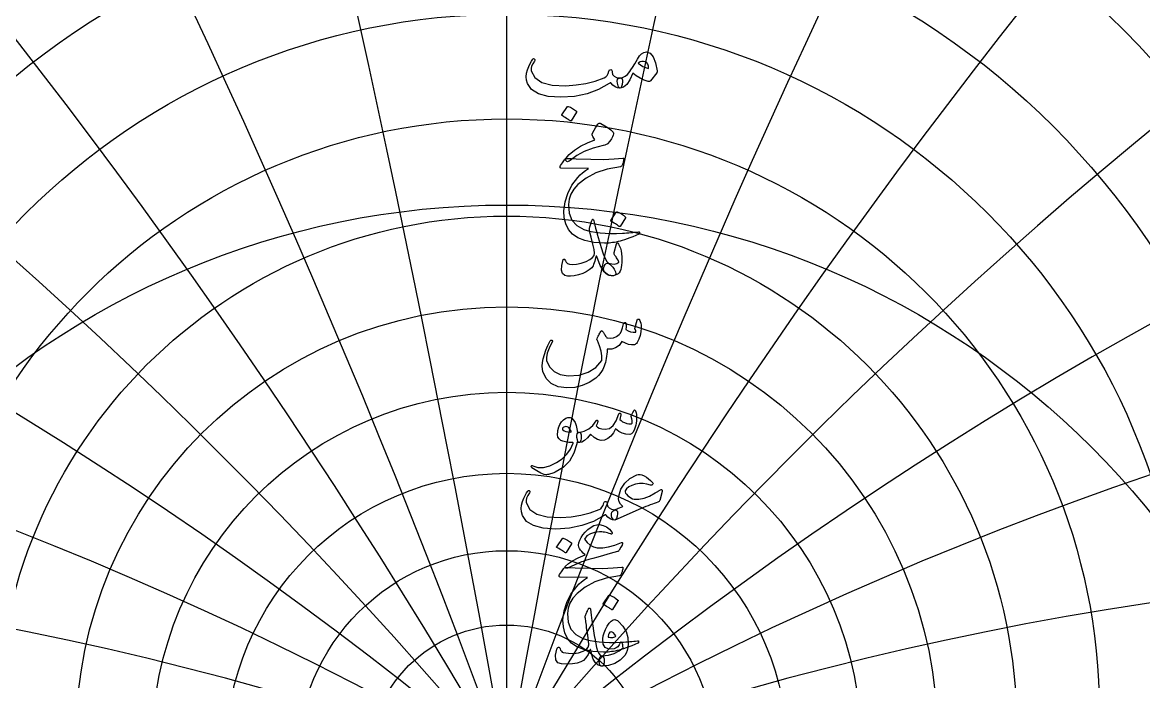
# Model space of a CAD drawing. Header units: millimetres. Extents: x -69 to 69, y -69 to 71.
# Drawn here: x -17.05 to 22.42, y 12.34 to 35.55 of the extents above; entities that cross this region are included whole.
import ezdxf

# ---------------------------------------------------------------- set-up
doc = ezdxf.new("R2010")
doc.units = ezdxf.units.MM
for name, color, linetype in [('CUT_OUTER', 1, 'Continuous'), ('ENGRAVE', 7, 'Continuous'), ('ENGRAVE_FINE', 8, 'Continuous'), ('TEXT', 5, 'Continuous')]:
    doc.layers.add(name, color=color, linetype=linetype)

msp = doc.modelspace()

# ---------------------------------------------------------------- linework, layer by layer
at = {"layer": 'CUT_OUTER'}
msp.add_arc((-0.0002, -0.0002), 68.9324, 142.382592, 87.802872, dxfattribs=at)
at = {"layer": 'ENGRAVE'}
msp.add_lwpolyline([(0, -67.95), (0, 67.95)], dxfattribs=at)
for centre, radius in [((0, 0), 67.95), ((0, 17.5382), 43.3652), ((0, 15.9243), 38.7263), ((0, 14.6095), 34.5449), ((0, 0), 44.4794), ((0, 13.5298), 30.7301), ((0, 12.6384), 27.2123), ((0, 11.9004), 23.9365), ((0, 11.2895), 20.8589), ((0, 0), 29.1157), ((0, 10.7858), 17.9434), ((0, 10.3738), 15.16), ((0, 10.0418), 12.4832), ((0, 9.7809), 9.8909), ((0, 9.5844), 7.3636), ((0, 9.4473), 4.8835)]:
    msp.add_circle(centre, radius, dxfattribs=at)
for centre, radius, start, end in [((0, 19.5405), 48.5823, 99.02773, 80.97227), ((-5.3607, 20.0064), 49.0653, 133.81649, 273.08072), ((5.3607, 20.0064), 49.0653, 266.91928, 46.18351), ((-11.7515, 20.3542), 50.3071, 169.55648, 280.96786), ((11.7515, 20.3542), 50.3071, 259.03214, 10.44352)]:
    msp.add_arc(centre, radius, start, end, dxfattribs=at)
at = {"layer": 'ENGRAVE_FINE'}
for centre, radius, start, end in [((-627.1658, -101.2468), 636.8408, 6.5388045, 15.2636915), ((-627.1658, -101.2468), 636.8408, 6.5388045, 15.2636915), ((627.1658, -101.2468), 636.8408, 164.7363085, 173.4611955), ((627.1658, -101.2468), 636.8408, 164.7363085, 173.4611955), ((-303.8332, -101.2468), 323.3326, 13.134973, 30.225083), ((-303.8332, -101.2468), 323.3326, 13.134973, 30.225083), ((303.8332, -101.2468), 323.3326, 149.774917, 166.865027), ((303.8332, -101.2468), 323.3326, 149.774917, 166.865027), ((-191.541, -101.2468), 221.1725, 19.847118, 44.624588), ((-191.541, -101.2468), 221.1725, 19.847118, 44.624588), ((191.541, -101.2468), 221.1725, 135.375412, 160.152882), ((191.541, -101.2468), 221.1725, 135.375412, 160.152882), ((-131.7916, -101.2468), 172.0417, 26.736334, 58.274321), ((-131.7916, -101.2468), 172.0417, 26.736334, 58.274321), ((131.7916, -101.2468), 172.0417, 121.725679, 153.263666), ((131.7916, -101.2468), 172.0417, 121.725679, 153.263666), ((-92.7929, -101.2468), 144.3601, 33.867376, 71.067234), ((-92.7929, -101.2468), 144.3601, 33.867376, 71.067234), ((92.7929, -101.2468), 144.3601, 108.932766, 146.132624), ((92.7929, -101.2468), 144.3601, 108.932766, 146.132624), ((-63.847, -101.2468), 127.694, 41.309723, 82.969266), ((-63.847, -101.2468), 127.694, 41.309723, 82.969266), ((63.847, -101.2468), 127.694, 97.030734, 138.690277), ((63.847, -101.2468), 127.694, 97.030734, 138.690277), ((-40.2501, -101.2468), 117.6834, 49.138384, 94.002236), ((-40.2501, -101.2468), 117.6834, 49.138384, 94.002236), ((40.2501, -101.2468), 117.6834, 85.997764, 130.861616), ((40.2501, -101.2468), 117.6834, 85.997764, 130.861616)]:
    msp.add_arc(centre, radius, start, end, dxfattribs=at)
at = {"layer": 'TEXT'}
for points in [[(4.9187, 34.506), (5.0445, 34.4613), (5.1488, 34.3352), (5.2314, 34.1277), (5.2924, 33.8389), (5.2947, 33.818), (5.2934, 33.7997), (5.2887, 33.7839), (5.2804, 33.7706), (5.0594, 33.4933), (5.044, 33.4765), (5.0262, 33.4662), (5.0059, 33.4624), (4.983, 33.4652), (4.8328, 33.5164), (4.6917, 33.5817), (4.5595, 33.6611), (4.4365, 33.7545), (4.3373, 33.5242), (4.2285, 33.3597), (4.1102, 33.261), (3.9824, 33.2281), (3.9681, 33.2333), (3.9532, 33.2492), (3.9379, 33.2755), (3.9221, 33.3124), (3.8977, 33.4039), (3.889, 33.4772), (3.8957, 33.5325), (3.9181, 33.5696), (3.9311, 33.5784), (3.9462, 33.5847), (3.9633, 33.5885), (3.9824, 33.5897), (4.0738, 33.6053), (4.1632, 33.648), (4.2506, 33.7178), (4.336, 33.8148), (4.3734, 33.871), (4.4294, 33.9635), (4.504, 34.092), (4.5972, 34.2568), (4.6701, 34.3658), (4.7479, 34.4437), (4.8308, 34.4904), (4.9187, 34.506)], [(0.9162, 34.2488), (0.9305, 34.2643), (0.9454, 34.2709), (0.9607, 34.2684), (0.9765, 34.2568), (0.9886, 34.2417), (0.9926, 34.2247), (0.9886, 34.2056), (0.9765, 34.1845), (0.9152, 34.0895), (0.876, 34.0016), (0.859, 33.9208), (0.864, 33.8469), (0.9898, 33.6043), (1.2347, 33.435), (1.5986, 33.3391), (2.0816, 33.3165), (2.44, 33.3428), (2.7838, 33.3978), (3.1131, 33.4815), (3.4278, 33.5937), (3.4833, 33.6266), (3.5293, 33.6771), (3.5657, 33.7452), (3.5926, 33.8308), (3.6016, 33.8552), (3.6167, 33.872), (3.6378, 33.8813), (3.6649, 33.8831), (3.6843, 33.8748), (3.6981, 33.858), (3.7064, 33.8326), (3.7091, 33.7987), (3.728, 33.7148), (3.7804, 33.652), (3.8666, 33.6103), (3.9864, 33.5897), (4.0296, 33.5802), (4.0587, 33.5556), (4.0738, 33.5159), (4.0748, 33.4611), (4.0602, 33.3592), (4.0407, 33.2863), (4.016, 33.2426), (3.9864, 33.2281), (3.8982, 33.2396), (3.8146, 33.2743), (3.7355, 33.332), (3.6609, 33.4129), (3.6546, 33.4162), (3.6438, 33.4139), (3.6285, 33.4061), (3.6087, 33.3928), (3.2339, 33.1818), (2.825, 33.0312), (2.382, 32.9407), (1.9048, 32.9106), (1.4638, 32.9407), (1.1212, 33.0312), (0.877, 33.1818), (0.7314, 33.3928), (0.6982, 33.5106), (0.6872, 33.6309), (0.6982, 33.7537), (0.7314, 33.8791), (0.7761, 33.9956), (0.8218, 34.0961), (0.8685, 34.1805), (0.9162, 34.2488)], [(4.6294, 34.1121), (4.7047, 34.0494), (4.7901, 33.9976), (4.8856, 33.9569), (4.991, 33.9273), (4.9853, 34.0064), (4.9639, 34.071), (4.927, 34.1209), (4.8745, 34.1563), (4.814, 34.1747), (4.7529, 34.1734), (4.6914, 34.1526), (4.6294, 34.1121)], [(2.1338, 32.5811), (2.1389, 32.5861), (2.1459, 32.5891), (2.1549, 32.5901), (2.166, 32.5891), (2.2441, 32.5575), (2.3177, 32.5188), (2.3868, 32.4731), (2.4513, 32.4203), (2.4576, 32.4123), (2.4604, 32.4043), (2.4596, 32.3962), (2.4553, 32.3882), (2.2665, 32.0828), (2.2594, 32.0755), (2.2504, 32.0737), (2.2393, 32.0775), (2.2263, 32.0868), (2.215, 32.0948), (2.1971, 32.1069), (2.1728, 32.123), (2.1419, 32.1431), (2.104, 32.1672), (2.0585, 32.1953), (2.0055, 32.2274), (1.945, 32.2636), (1.9369, 32.2696), (1.9329, 32.2757), (1.9329, 32.2817), (1.9369, 32.2877)], [(3.3917, 31.2112), (3.0405, 31.1196), (2.7306, 31.0013), (2.4619, 30.8564), (2.2343, 30.6848), (2.1994, 30.6584), (2.167, 30.6436), (2.1371, 30.6404), (2.1097, 30.6486), (2.0778, 30.6866), (2.0826, 30.7401), (2.1241, 30.8091), (2.2022, 30.8938), (2.3868, 31.047), (2.599, 31.1851), (2.8389, 31.3082), (3.1063, 31.4162), (3.03, 31.5287), (3.0157, 31.5568), (3.0089, 31.585), (3.0096, 31.6131), (3.0179, 31.6412), (3.0719, 31.7485), (3.1214, 31.8371), (3.1664, 31.9072), (3.2068, 31.9587), (3.2327, 31.9831), (3.258, 31.9959), (3.2829, 31.9971), (3.3073, 31.9868), (3.4487, 31.907), (3.5675, 31.8321), (3.6637, 31.7623), (3.7372, 31.6975), (3.7516, 31.6766), (3.7583, 31.6503), (3.7576, 31.6184), (3.7493, 31.5809), (3.7234, 31.5224), (3.682, 31.4514), (3.625, 31.3677), (3.5524, 31.2715), (3.5333, 31.2572), (3.5002, 31.2424), (3.4529, 31.2271), (3.3917, 31.2112)], [(2.4433, 30.7451), (2.9589, 30.727), (3.4047, 30.725), (3.7807, 30.7391), (4.0869, 30.7692), (4.0963, 30.7703), (4.1044, 30.7697), (4.1114, 30.7673), (4.117, 30.7632), (4.1211, 30.7575), (4.1235, 30.7506), (4.1242, 30.7425), (4.123, 30.733), (4.1151, 30.6964), (4.1075, 30.6627), (4.1, 30.6321), (4.0929, 30.6044), (4.086, 30.5798), (4.0793, 30.5582), (4.0729, 30.5396), (4.0668, 30.5241), (4.0537, 30.4992), (4.0386, 30.4809), (4.0216, 30.4691), (4.0025, 30.4638), (3.5383, 30.3797), (3.1345, 30.2478), (2.7909, 30.0682), (2.5076, 29.8409), (2.3644, 29.6774), (2.2604, 29.5044), (2.1956, 29.3218), (2.17, 29.1296), (2.1946, 28.828), (2.2926, 28.5821), (2.4639, 28.392), (2.7085, 28.2576), (2.8353, 28.2169), (2.9747, 28.1833), (3.1267, 28.1566), (3.2912, 28.1371), (3.468, 28.1242), (3.6569, 28.118), (3.8578, 28.1182), (4.0708, 28.125), (4.1465, 28.1293), (4.221, 28.134), (4.2942, 28.1393), (4.3662, 28.1451), (4.4364, 28.1514), (4.5043, 28.1582), (4.57, 28.1654), (4.6334, 28.1732), (4.6527, 28.1742), (4.6665, 28.1692), (4.6748, 28.1582), (4.6776, 28.1411), (4.6761, 28.1212), (4.6716, 28.1059), (4.664, 28.0951), (4.6535, 28.0888), (4.54, 28.0409), (4.4325, 27.9974), (4.331, 27.9585), (4.2355, 27.9241), (4.1464, 27.8939), (4.0638, 27.8678), (3.9877, 27.8457), (3.9181, 27.8276), (3.8527, 27.8143), (3.789, 27.8025), (3.7271, 27.7922), (3.6669, 27.7834), (3.6083, 27.7766), (3.5509, 27.7724), (3.4948, 27.7706), (3.4399, 27.7714), (3.0651, 27.8005), (2.7527, 27.8638), (2.5026, 27.9612), (2.3147, 28.0928), (2.1768, 28.2574), (2.0806, 28.4495), (2.0261, 28.6693), (2.0133, 28.9167), (2.0527, 29.2236), (2.1469, 29.5214), (2.2958, 29.8103), (2.4995, 30.0901), (2.5792, 30.1747), (2.6693, 30.2558), (2.77, 30.3334), (2.8813, 30.4075), (1.9088, 30.4156), (1.8855, 30.4256), (1.8757, 30.4437), (1.8794, 30.4698), (1.8968, 30.504), (1.9294, 30.5537), (1.959, 30.5984), (1.9857, 30.6381), (2.0093, 30.6728), (2.0299, 30.7021), (2.0475, 30.726), (2.062, 30.7443), (2.0736, 30.7571), (2.0997, 30.7594), (2.17, 30.7582), (2.2845, 30.7534), (2.4433, 30.7451)], [(3.8558, 28.8638), (3.8608, 28.8688), (3.8679, 28.8718), (3.8769, 28.8728), (3.8879, 28.8718), (3.9661, 28.8402), (4.0396, 28.8015), (4.1087, 28.7558), (4.1733, 28.703), (4.1795, 28.695), (4.1823, 28.687), (4.1816, 28.6789), (4.1773, 28.6709), (3.9884, 28.3655), (3.9814, 28.3582), (3.9723, 28.3564), (3.9613, 28.3602), (3.9482, 28.3695), (3.9369, 28.3775), (3.9191, 28.3896), (3.8947, 28.4057), (3.8638, 28.4258), (3.8259, 28.4499), (3.7804, 28.478), (3.7275, 28.5101), (3.6669, 28.5463), (3.6589, 28.5523), (3.6549, 28.5584), (3.6549, 28.5644), (3.6589, 28.5704)], [(3.0802, 28.5182), (3.1033, 28.4128), (3.1284, 28.3057), (3.1556, 28.1968), (3.1847, 28.0862), (3.2158, 27.9733), (3.249, 27.8576), (3.2842, 27.7392), (3.3213, 27.618), (3.3964, 27.4), (3.465, 27.2363), (3.527, 27.1268), (3.5825, 27.0715), (3.631, 27.0386), (3.68, 26.9921), (3.7295, 26.9321), (3.7794, 26.8585), (3.8267, 26.7673), (3.8397, 26.6988), (3.8186, 26.6528), (3.7634, 26.6295), (3.5848, 26.6475), (3.4268, 26.7661), (3.2894, 26.9851), (3.1726, 27.3046), (3.1701, 27.3099), (3.1666, 27.3136), (3.1621, 27.3159), (3.1566, 27.3166), (3.1526, 27.3159), (3.1485, 27.3136), (3.1445, 27.3099), (3.1405, 27.3046), (3.1292, 27.2528), (3.1154, 27.1981), (3.0991, 27.1403), (3.0802, 27.0795), (3.0596, 27.022), (3.038, 26.9741), (3.0154, 26.9356), (2.9918, 26.9067), (2.9069, 26.8326), (2.8009, 26.7671), (2.6738, 26.7101), (2.5257, 26.6616), (2.375, 26.6257), (2.2444, 26.6104), (2.1338, 26.6156), (2.0434, 26.6415), (1.9661, 26.7063), (1.9309, 26.8203), (1.9379, 26.9836), (1.9872, 27.1961), (1.9919, 27.2031), (1.9982, 27.2081), (2.006, 27.2111), (2.0153, 27.2122), (2.0264, 27.2109), (2.0354, 27.2071), (2.0424, 27.2008), (2.0475, 27.1921), (2.0665, 27.1476), (2.0876, 27.1107), (2.1107, 27.0813), (2.1359, 27.0594), (2.2142, 27.0303), (2.3207, 27.0233), (2.4553, 27.0383), (2.6181, 27.0755), (2.7916, 27.1313), (2.9265, 27.1941), (3.0227, 27.2639), (3.0802, 27.3407), (3.0898, 27.4186), (3.0742, 27.5517), (3.0335, 27.7401), (2.9677, 27.9837), (2.9361, 28.1121), (2.9175, 28.2158), (2.9119, 28.2949), (2.9195, 28.3494), (2.9958, 28.5664), (3.0041, 28.5893), (3.0129, 28.6056), (3.0222, 28.6154), (3.032, 28.6186), (3.0441, 28.6124), (3.0561, 28.5935), (3.0682, 28.5621), (3.0802, 28.5182)], [(3.892, 27.2202), (3.8684, 27.2596), (3.8458, 27.2935), (3.8242, 27.3219), (3.8036, 27.3448), (3.7887, 27.3644), (3.7804, 27.387), (3.7787, 27.4126), (3.7835, 27.4412), (3.8679, 27.7466), (3.8797, 27.7732), (3.895, 27.7808), (3.9138, 27.7692), (3.9362, 27.7386), (3.9698, 27.6735), (3.9985, 27.5949), (4.0221, 27.5027), (4.0407, 27.397), (4.0515, 27.2955), (4.0557, 27.1961), (4.0535, 27.0986), (4.0447, 27.0032), (4.0304, 26.9201), (4.0115, 26.8475), (3.9882, 26.7854), (3.9603, 26.7339), (3.9259, 26.6958), (3.8789, 26.6656), (3.8194, 26.6435), (3.7473, 26.6295), (3.6735, 26.6267), (3.6046, 26.6385), (3.5408, 26.6649), (3.4821, 26.7058), (3.4366, 26.7578), (3.4128, 26.8173), (3.4105, 26.8844), (3.4298, 26.959), (3.4607, 27.02), (3.4971, 27.0584), (3.5391, 27.0743), (3.5866, 27.0675), (3.6961, 27.0411), (3.7915, 27.0383), (3.8729, 27.0592), (3.9402, 27.1036), (3.9417, 27.1155), (3.9342, 27.1388), (3.9176, 27.1737), (3.892, 27.2202)], [(4.5852, 25.0634), (4.5922, 25.081), (4.6012, 25.0935), (4.6123, 25.1011), (4.6253, 25.1036), (4.6422, 25.1016), (4.6565, 25.0955), (4.6683, 25.0855), (4.6776, 25.0714), (4.7004, 25.0212), (4.7168, 24.9589), (4.7266, 24.8846), (4.7298, 24.7982), (4.721, 24.657), (4.6947, 24.5229), (4.6507, 24.3958), (4.5892, 24.2758), (4.5681, 24.2469), (4.545, 24.2245), (4.5199, 24.2087), (4.4927, 24.1994), (4.3945, 24.1931), (4.2888, 24.2105), (4.1755, 24.2514), (4.0547, 24.3159), (3.953, 24.1765), (3.8327, 24.0839), (3.6938, 24.0379), (3.5363, 24.0387), (3.5312, 23.9539), (3.5238, 23.8724), (3.5141, 23.7942), (3.5022, 23.7192), (3.488, 23.647), (3.4715, 23.577), (3.4528, 23.5093), (3.4318, 23.4439), (3.3831, 23.3259), (3.3173, 23.2169), (3.2344, 23.1169), (3.1345, 23.026), (2.9006, 22.8703), (2.6532, 22.7608), (2.3923, 22.6975), (2.1178, 22.6804), (1.8086, 22.7223), (1.5642, 22.8321), (1.3846, 23.0097), (1.2699, 23.255), (1.2543, 23.3435), (1.2518, 23.4479), (1.2623, 23.5685), (1.2859, 23.7051), (1.3239, 23.8548), (1.3774, 24.0105), (1.4464, 24.1723), (1.5311, 24.3401), (1.5378, 24.3506), (1.5461, 24.3581), (1.5559, 24.3627), (1.5672, 24.3642), (1.5785, 24.3632), (1.5883, 24.3601), (1.5966, 24.3551), (1.6034, 24.3481), (1.6079, 24.3378), (1.6094, 24.327), (1.6079, 24.3157), (1.6034, 24.3039), (1.4959, 24.0806), (1.4266, 23.897), (1.3954, 23.7531), (1.4025, 23.6489), (1.5039, 23.419), (1.6637, 23.252), (1.8817, 23.1478), (2.158, 23.1064), (2.5442, 23.131), (2.8713, 23.2289), (3.139, 23.4002), (3.3475, 23.6448), (3.3467, 23.8061), (3.3203, 23.9764), (3.2683, 24.1557), (3.1907, 24.3441), (3.1809, 24.3632), (3.1757, 24.3802), (3.1749, 24.3953), (3.1787, 24.4084), (3.2003, 24.4532), (3.2209, 24.4953), (3.2405, 24.5346), (3.259, 24.5711), (3.2766, 24.6044), (3.2932, 24.6339), (3.3088, 24.6597), (3.3233, 24.6816), (3.3316, 24.6909), (3.3404, 24.6947), (3.3497, 24.6929), (3.3595, 24.6856), (3.3645, 24.6801), (3.3716, 24.6716), (3.3806, 24.66), (3.3917, 24.6455), (3.4042, 24.6279), (3.4178, 24.6073), (3.4323, 24.5837), (3.4479, 24.5571), (3.4796, 24.5058), (3.5062, 24.4686), (3.5278, 24.4455), (3.5444, 24.4365), (3.6488, 24.4277), (3.7533, 24.4455), (3.8578, 24.49), (3.9623, 24.5611), (4.0002, 24.6083), (4.0376, 24.6856), (4.0746, 24.7931), (4.111, 24.9308), (4.1145, 24.9438), (4.121, 24.9549), (4.1306, 24.9639), (4.1431, 24.971), (4.1549, 24.9755), (4.1662, 24.977), (4.177, 24.9755), (4.1873, 24.971), (4.2026, 24.9458), (4.2084, 24.8986), (4.2047, 24.8293), (4.1913, 24.7379), (4.2725, 24.6882), (4.3591, 24.6555), (4.4513, 24.6399), (4.549, 24.6414), (4.5477, 24.6708), (4.544, 24.6947), (4.5377, 24.713), (4.5289, 24.7258), (4.5189, 24.7379), (4.5128, 24.7499), (4.5108, 24.762), (4.5128, 24.7741)], [(4.4907, 21.8968), (4.4995, 21.9028), (4.5098, 21.9008), (4.5216, 21.8908), (4.5349, 21.8727), (4.5492, 21.842), (4.56, 21.7983), (4.5673, 21.7416), (4.5711, 21.6717), (4.5724, 21.5924), (4.5681, 21.515), (4.5583, 21.4397), (4.543, 21.3663), (4.4983, 21.2237), (4.4485, 21.1212), (4.3938, 21.0589), (4.334, 21.0368), (4.1926, 21.0451), (4.0617, 21.082), (3.9414, 21.1476), (3.8317, 21.2418), (3.7563, 21.0933), (3.6669, 20.9775), (3.5634, 20.8944), (3.4459, 20.8439), (3.3226, 20.8329), (3.1978, 20.864), (3.0714, 20.9374), (2.9436, 21.0529), (2.8401, 20.921), (2.7386, 20.8268), (2.6392, 20.7703), (2.5417, 20.7515), (2.5221, 20.7626), (2.5036, 20.7957), (2.486, 20.851), (2.4694, 20.9283), (2.4634, 21.0047), (2.4734, 21.0609), (2.4995, 21.0971), (2.5417, 21.1132), (2.7271, 21.1551), (2.8893, 21.2367), (3.0285, 21.358), (3.1445, 21.519), (3.1508, 21.5278), (3.1576, 21.5341), (3.1649, 21.5379), (3.1726, 21.5391), (3.1822, 21.5381), (3.1907, 21.5351), (3.1983, 21.5301), (3.2048, 21.5231), (3.2086, 21.5015), (3.1998, 21.4648), (3.1784, 21.4131), (3.1445, 21.3462), (3.189, 21.2948), (3.258, 21.2568), (3.3517, 21.2325), (3.47, 21.2217), (3.6174, 21.2526), (3.7463, 21.3533), (3.8566, 21.5238), (3.9482, 21.7642), (3.9527, 21.7765), (3.9583, 21.7853), (3.9648, 21.7905), (3.9723, 21.7923), (3.9836, 21.7913), (3.9934, 21.7883), (4.0017, 21.7833), (4.0085, 21.7762), (4.0135, 21.7662), (4.0165, 21.7561), (4.0175, 21.7461), (4.0165, 21.736), (3.9764, 21.5673), (4.0233, 21.5256), (4.0798, 21.4889), (4.1459, 21.4573), (4.2215, 21.4306), (4.2951, 21.4133), (4.3511, 21.4095), (4.3895, 21.4193), (4.4104, 21.4427), (4.4171, 21.4784), (4.4134, 21.5291), (4.3991, 21.5949), (4.3742, 21.6758), (4.3785, 21.6986), (4.3993, 21.7431), (4.4367, 21.8091), (4.4907, 21.8968)], [(2.4614, 20.7073), (2.3672, 20.3765), (2.2092, 20.0995), (1.9874, 19.8762), (1.7019, 19.7067), (1.6619, 19.6895), (1.6225, 19.674), (1.5836, 19.6603), (1.5451, 19.6484), (1.5075, 19.6385), (1.4708, 19.6308), (1.4351, 19.6254), (1.4005, 19.6223), (1.3141, 19.6346), (1.1995, 19.6796), (1.0569, 19.7572), (0.8861, 19.8674), (0.8678, 19.8832), (0.857, 19.8986), (0.8537, 19.9134), (0.858, 19.9277), (0.8675, 19.9387), (0.8801, 19.9438), (0.8956, 19.9428), (0.9142, 19.9357), (1.0918, 19.8782), (1.291, 19.8785), (1.5117, 19.9365), (1.7541, 20.0523), (1.952, 20.1866), (2.1158, 20.3446), (2.2454, 20.5262), (2.3408, 20.7314), (2.3401, 20.7387), (2.3378, 20.7445), (2.334, 20.7487), (2.3287, 20.7515), (2.1904, 20.7595), (2.0726, 20.7756), (1.9754, 20.7997), (1.8988, 20.8319), (1.8395, 20.8816), (1.8023, 20.9504), (1.7872, 21.0383), (1.7943, 21.1453), (1.7965, 21.1595), (1.7993, 21.1739), (1.8026, 21.1886), (1.8063, 21.2036), (1.8106, 21.219), (1.8154, 21.2352), (1.8207, 21.2522), (1.8264, 21.2699), (1.8736, 21.3847), (1.9309, 21.4799), (1.9982, 21.5555), (2.0756, 21.6115), (2.1547, 21.6421), (2.2273, 21.6416), (2.2933, 21.61), (2.3529, 21.5472), (2.4049, 21.4598), (2.4443, 21.3583), (2.4712, 21.2428), (2.4855, 21.1132), (2.4934, 21.1133), (2.501, 21.1137), (2.5085, 21.1143), (2.5156, 21.1152), (2.5228, 21.1161), (2.5302, 21.1167), (2.5378, 21.1171), (2.5458, 21.1172), (2.5729, 21.1114), (2.594, 21.0941), (2.609, 21.0652), (2.6181, 21.0248), (2.6219, 20.9803), (2.6211, 20.9353), (2.6158, 20.8899), (2.606, 20.8439), (2.5932, 20.8035), (2.5789, 20.7746), (2.5631, 20.7573), (2.5458, 20.7515), (2.4694, 20.7515), (2.4689, 20.7442), (2.4674, 20.7344), (2.4649, 20.7221), (2.4614, 20.7073)], [(2.2685, 21.1574), (2.2263, 21.231), (2.1801, 21.283), (2.1298, 21.3133), (2.0756, 21.3221), (2.0432, 21.3136), (2.0143, 21.3), (1.9889, 21.2814), (1.9671, 21.2578), (1.96, 21.2453), (1.959, 21.2317), (1.9641, 21.2171), (1.9751, 21.2016), (2.0166, 21.1652), (2.0766, 21.1403), (2.1552, 21.127), (2.2524, 21.1252), (2.2624, 21.1272), (2.2685, 21.1333), (2.2705, 21.1433), (2.2685, 21.1574)], [(5.4692, 19.0363), (5.3889, 18.7148), (5.3798, 18.6992), (5.3648, 18.6846), (5.3437, 18.6711), (5.3165, 18.6585), (5.2564, 18.6373), (5.1925, 18.6138), (5.1248, 18.5881), (5.0533, 18.5601), (4.9781, 18.5301), (4.8991, 18.4983), (4.8164, 18.4648), (4.7298, 18.4295), (3.8056, 18.0276), (3.7634, 18.0369), (3.7292, 18.0648), (3.7031, 18.1112), (3.685, 18.1763), (3.682, 18.2454), (3.7011, 18.3039), (3.7423, 18.3519), (3.8056, 18.3893), (3.8135, 18.3929), (3.8292, 18.3998), (3.8527, 18.41), (3.8839, 18.4234), (3.9227, 18.4399), (3.9688, 18.4591), (4.0222, 18.4811), (4.0828, 18.5058), (4.0047, 18.5859), (3.9553, 18.6736), (3.9344, 18.7688), (3.9422, 18.8715), (4.0196, 19.1159), (4.1512, 19.3226), (4.337, 19.4916), (4.5771, 19.623), (4.6296, 19.6353), (4.6907, 19.632), (4.7602, 19.6132), (4.8383, 19.5788), (4.9195, 19.5318), (4.9941, 19.4793), (5.0621, 19.4213), (5.1236, 19.3577), (5.141, 19.3344), (5.1488, 19.3125), (5.147, 19.2922), (5.1357, 19.2734), (5.1186, 19.2588), (5.0995, 19.2513), (5.0784, 19.2508), (5.0553, 19.2573), (4.935, 19.2952), (4.8072, 19.3125), (4.6718, 19.3093), (4.5289, 19.2854), (4.3996, 19.2467), (4.2968, 19.195), (4.2207, 19.1302), (4.1713, 19.0523), (4.1662, 19.0177), (4.1793, 18.978), (4.2104, 18.9333), (4.2597, 18.8836), (4.3159, 18.8384), (4.3722, 18.8032), (4.4284, 18.7781), (4.4847, 18.763), (4.6532, 18.7587), (4.8333, 18.7941), (5.0249, 18.8692), (5.2281, 18.984), (5.25, 18.9978), (5.2713, 19.0111), (5.2922, 19.024), (5.3125, 19.0363), (5.3321, 19.0478), (5.3507, 19.0584), (5.3683, 19.0679), (5.3849, 19.0765), (5.4308, 19.0981), (5.4602, 19.0986), (5.473, 19.078), (5.4692, 19.0363)], [(0.7394, 19.0483), (0.7537, 19.0639), (0.7685, 19.0704), (0.7839, 19.0679), (0.7997, 19.0564), (0.8117, 19.0413), (0.8158, 19.0242), (0.8117, 19.0051), (0.7997, 18.984), (0.7384, 18.8891), (0.6992, 18.8012), (0.6821, 18.7203), (0.6872, 18.6465), (0.813, 18.4038), (1.0579, 18.2346), (1.4218, 18.1386), (1.9048, 18.116), (2.2632, 18.1424), (2.607, 18.1974), (2.9363, 18.281), (3.251, 18.3933), (3.3065, 18.4262), (3.3525, 18.4767), (3.3889, 18.5447), (3.4158, 18.6304), (3.4248, 18.6548), (3.4399, 18.6716), (3.461, 18.6809), (3.4881, 18.6826), (3.5074, 18.6743), (3.5213, 18.6575), (3.5295, 18.6321), (3.5323, 18.5982), (3.5511, 18.5144), (3.6036, 18.4516), (3.6898, 18.4099), (3.8096, 18.3893), (3.8528, 18.3797), (3.8819, 18.3551), (3.897, 18.3154), (3.898, 18.2607), (3.8834, 18.1587), (3.8638, 18.0859), (3.8392, 18.0422), (3.8096, 18.0276), (3.7214, 18.0392), (3.6378, 18.0738), (3.5587, 18.1316), (3.4841, 18.2125), (3.4778, 18.2157), (3.467, 18.2135), (3.4517, 18.2057), (3.4318, 18.1924), (3.0571, 17.9814), (2.6482, 17.8307), (2.2052, 17.7403), (1.728, 17.7101), (1.2869, 17.7403), (0.9444, 17.8307), (0.7002, 17.9814), (0.5546, 18.1924), (0.5214, 18.3102), (0.5104, 18.4305), (0.5214, 18.5533), (0.5546, 18.6786), (0.5993, 18.7952), (0.645, 18.8956), (0.6917, 18.98), (0.7394, 19.0483)], [(4.0768, 17.2268), (4.0801, 17.1984), (4.0617, 17.1454), (4.0218, 17.0678), (3.9603, 16.9656), (3.9472, 16.949), (3.9321, 16.9354), (3.9151, 16.9249), (3.896, 16.9173), (3.6388, 16.8465), (3.4097, 16.7827), (3.2088, 16.7259), (3.036, 16.6762), (2.8913, 16.6338), (2.7748, 16.5989), (2.6864, 16.5715), (2.6261, 16.5516), (2.1399, 16.3346), (2.1057, 16.3321), (2.0796, 16.3367), (2.0615, 16.3482), (2.0515, 16.3668), (2.0512, 16.3736), (2.0545, 16.3819), (2.0613, 16.3917), (2.0716, 16.403), (2.1705, 16.4959), (2.3187, 16.5938), (2.5161, 16.6968), (2.7628, 16.8048), (2.6957, 16.8621), (2.6392, 16.9173), (2.5932, 16.9706), (2.5578, 17.0218), (2.536, 17.0778), (2.5307, 17.1454), (2.542, 17.2245), (2.5699, 17.3152), (2.6151, 17.4096), (2.6784, 17.504), (2.7597, 17.5985), (2.8592, 17.6929), (2.9674, 17.7745), (3.0712, 17.8305), (3.1704, 17.8609), (3.2651, 17.8657), (3.3934, 17.8398), (3.5092, 17.7863), (3.6124, 17.7052), (3.7031, 17.5965), (3.7111, 17.5829), (3.7151, 17.5703), (3.7151, 17.5588), (3.7111, 17.5482), (3.7023, 17.5384), (3.692, 17.5332), (3.6802, 17.5324), (3.6669, 17.5362), (3.6078, 17.555), (3.5509, 17.5714), (3.4963, 17.5852), (3.4439, 17.5965), (3.394, 17.605), (3.3469, 17.6105), (3.3026, 17.613), (3.2611, 17.6125), (3.088, 17.5922), (2.9426, 17.5432), (2.8248, 17.4656), (2.7346, 17.3594), (2.8306, 17.233), (2.9376, 17.1394), (3.0556, 17.0783), (3.1847, 17.0499), (3.3768, 17.0479), (3.5835, 17.0781), (3.8048, 17.1404), (4.0407, 17.2348), (4.0504, 17.2373), (4.0597, 17.2368), (4.0685, 17.2333), (4.0768, 17.2268)], [(1.957, 17.3806), (1.9621, 17.3856), (1.9691, 17.3887), (1.9781, 17.3897), (1.9892, 17.3887), (2.0673, 17.357), (2.1409, 17.3183), (2.21, 17.2726), (2.2745, 17.2199), (2.2808, 17.2118), (2.2835, 17.2038), (2.2828, 17.1958), (2.2785, 17.1877), (2.0896, 16.8823), (2.0826, 16.875), (2.0736, 16.8733), (2.0625, 16.877), (2.0495, 16.8863), (2.0382, 16.8944), (2.0203, 16.9064), (1.996, 16.9225), (1.9651, 16.9426), (1.9271, 16.9667), (1.8817, 16.9948), (1.8287, 17.027), (1.7682, 17.0632), (1.7601, 17.0692), (1.7561, 17.0752), (1.7561, 17.0812), (1.7601, 17.0873)], [(2.4091, 16.3467), (2.9247, 16.3286), (3.3706, 16.3266), (3.7465, 16.3407), (4.0527, 16.3708), (4.0621, 16.3719), (4.0703, 16.3713), (4.0772, 16.3689), (4.0828, 16.3648), (4.087, 16.3591), (4.0894, 16.3522), (4.09, 16.3441), (4.0889, 16.3346), (4.081, 16.298), (4.0733, 16.2643), (4.0659, 16.2337), (4.0587, 16.206), (4.0518, 16.1814), (4.0452, 16.1598), (4.0388, 16.1412), (4.0326, 16.1257), (4.0196, 16.1008), (4.0045, 16.0825), (3.9874, 16.0707), (3.9683, 16.0654), (3.5042, 15.9813), (3.1003, 15.8494), (2.7567, 15.6698), (2.4734, 15.4425), (2.3303, 15.279), (2.2263, 15.106), (2.1615, 14.9234), (2.1359, 14.7312), (2.1605, 14.4296), (2.2584, 14.1837), (2.4297, 13.9936), (2.6743, 13.8592), (2.8012, 13.8185), (2.9406, 13.7849), (3.0925, 13.7583), (3.257, 13.7387), (3.4338, 13.7259), (3.6227, 13.7196), (3.8236, 13.7198), (4.0366, 13.7266), (4.1124, 13.7309), (4.1868, 13.7356), (4.26, 13.7409), (4.332, 13.7467), (4.4022, 13.753), (4.4701, 13.7598), (4.5358, 13.767), (4.5992, 13.7748), (4.6186, 13.7758), (4.6324, 13.7708), (4.6407, 13.7598), (4.6434, 13.7427), (4.6419, 13.7228), (4.6374, 13.7075), (4.6299, 13.6967), (4.6193, 13.6904), (4.5058, 13.6425), (4.3983, 13.599), (4.2968, 13.5601), (4.2014, 13.5257), (4.1122, 13.4955), (4.0296, 13.4694), (3.9535, 13.4473), (3.8839, 13.4292), (3.8185, 13.4159), (3.7548, 13.4041), (3.6929, 13.3938), (3.6328, 13.385), (3.5741, 13.3782), (3.5167, 13.374), (3.4606, 13.3722), (3.4057, 13.373), (3.031, 13.4021), (2.7185, 13.4654), (2.4684, 13.5628), (2.2805, 13.6945), (2.1426, 13.859), (2.0464, 14.0511), (1.9919, 14.2709), (1.9791, 14.5183), (2.0186, 14.8252), (2.1128, 15.1231), (2.2617, 15.4119), (2.4654, 15.6917), (2.545, 15.7763), (2.6352, 15.8574), (2.7359, 15.935), (2.8471, 16.0091), (1.8747, 16.0172), (1.8513, 16.0272), (1.8415, 16.0453), (1.8453, 16.0714), (1.8626, 16.1056), (1.8952, 16.1553), (1.9249, 16.2), (1.9515, 16.2397), (1.9751, 16.2744), (1.9957, 16.3037), (2.0133, 16.3276), (2.0279, 16.3459), (2.0394, 16.3588), (2.0655, 16.361), (2.1359, 16.3598), (2.2504, 16.355), (2.4091, 16.3467)], [(3.5926, 15.3716), (3.5976, 15.3766), (3.6046, 15.3796), (3.6137, 15.3806), (3.6247, 15.3796), (3.7028, 15.348), (3.7764, 15.3093), (3.8455, 15.2636), (3.91, 15.2108), (3.9163, 15.2028), (3.9191, 15.1947), (3.9183, 15.1867), (3.9141, 15.1787), (3.7252, 14.8733), (3.7182, 14.866), (3.7091, 14.8642), (3.6981, 14.868), (3.685, 14.8773), (3.6737, 14.8853), (3.6559, 14.8974), (3.6315, 14.9134), (3.6006, 14.9335), (3.5627, 14.9576), (3.5172, 14.9858), (3.4642, 15.0179), (3.4037, 15.0541), (3.3957, 15.0601), (3.3917, 15.0662), (3.3917, 15.0722), (3.3957, 15.0782)], [(3.3434, 13.2417), (3.3726, 13.2277), (3.3957, 13.2056), (3.4128, 13.1754), (3.4238, 13.1372), (3.4311, 13.09), (3.4328, 13.0448), (3.4291, 13.0016), (3.4198, 12.9604), (3.406, 12.9253), (3.3886, 12.9002), (3.3678, 12.8851), (3.3434, 12.8801), (3.2231, 12.9135), (3.1234, 12.9976), (3.0443, 13.1325), (2.9858, 13.3181), (2.9782, 13.3501), (2.9717, 13.3779), (2.9662, 13.4013), (2.9617, 13.4206), (2.9582, 13.4355), (2.9556, 13.4462), (2.9541, 13.4526), (2.9536, 13.4547), (2.9476, 13.4665), (2.9416, 13.4698), (2.9355, 13.4645), (2.9295, 13.4507), (2.8612, 13.2965), (2.7849, 13.1754), (2.7005, 13.0875), (2.608, 13.0328), (2.4739, 12.9906), (2.3167, 12.9644), (2.1364, 12.9544), (1.9329, 12.9604), (1.797, 13.0024), (1.723, 13.1041), (1.7106, 13.2656), (1.7601, 13.4869), (1.7714, 13.5135), (1.7852, 13.5331), (1.8016, 13.5456), (1.8204, 13.5512), (1.839, 13.5494), (1.8546, 13.5401), (1.8671, 13.5233), (1.8767, 13.4989), (1.897, 13.4469), (1.9219, 13.4075), (1.9513, 13.3806), (1.9852, 13.3663), (2.1753, 13.3372), (2.3559, 13.3342), (2.5269, 13.3573), (2.6884, 13.4065), (2.7585, 13.4432), (2.816, 13.4929), (2.861, 13.5557), (2.8934, 13.6315), (2.8913, 13.6674), (2.8813, 13.7511), (2.8632, 13.8824), (2.8371, 14.0615), (2.8238, 14.1573), (2.812, 14.2439), (2.8017, 14.3211), (2.7929, 14.389), (2.7854, 14.4472), (2.7788, 14.495), (2.7733, 14.5326), (2.7688, 14.5598), (2.765, 14.6015), (2.7658, 14.6382), (2.771, 14.6698), (2.7808, 14.6964), (2.7964, 14.7295), (2.811, 14.7602), (2.8245, 14.7887), (2.8371, 14.815), (2.8484, 14.839), (2.8582, 14.8607), (2.8665, 14.8802), (2.8733, 14.8974), (2.8803, 14.9112), (2.8893, 14.9205), (2.9004, 14.9253), (2.9134, 14.9255), (2.9278, 14.92), (2.9386, 14.9114), (2.9458, 14.8999), (2.9496, 14.8853), (2.9741, 14.6797), (2.9993, 14.485), (3.0253, 14.301), (3.0521, 14.1278), (3.0793, 13.9654), (3.1068, 13.8139), (3.1346, 13.6731), (3.1626, 13.5431), (3.1965, 13.4218), (3.2379, 13.3311), (3.2869, 13.2711), (3.3434, 13.2417)], [(3.8056, 14.5236), (3.8332, 14.5196), (3.8638, 14.5076), (3.8975, 14.4875), (3.9342, 14.4593), (4.0911, 14.2921), (4.2004, 14.1037), (4.2619, 13.8942), (4.2757, 13.6637), (4.2634, 13.5436), (4.2386, 13.4366), (4.2011, 13.3427), (4.1512, 13.2618), (3.9892, 13.0948), (3.8005, 12.9755), (3.5853, 12.9039), (3.3434, 12.8801), (3.3191, 12.8858), (3.2982, 12.9032), (3.2809, 12.9321), (3.2671, 12.9725), (3.2619, 12.9948), (3.2585, 13.0177), (3.2569, 13.0411), (3.257, 13.0649), (3.2584, 13.0885), (3.2605, 13.1111), (3.2634, 13.1327), (3.2671, 13.1533), (3.2779, 13.189), (3.2942, 13.2156), (3.3161, 13.2332), (3.3434, 13.2417), (3.579, 13.2734), (3.7835, 13.3321), (3.9568, 13.418), (4.0989, 13.5311), (4.0921, 13.5876), (4.0838, 13.6325), (4.0741, 13.6659), (4.0628, 13.6878), (4.0492, 13.7066), (4.0366, 13.7189), (4.0251, 13.7247), (4.0145, 13.724), (4.0072, 13.7214), (4.0015, 13.7179), (3.9972, 13.7134), (3.9944, 13.7079), (3.9558, 13.6285), (3.908, 13.5672), (3.8513, 13.524), (3.7855, 13.4989), (3.5943, 13.4841), (3.463, 13.5361), (3.3914, 13.6549), (3.3796, 13.8405), (3.3957, 13.947), (3.4278, 14.0575), (3.476, 14.172), (3.5403, 14.2906), (3.6082, 14.3925), (3.675, 14.4654), (3.7408, 14.5091), (3.8056, 14.5236)], [(3.673, 14.0896), (3.633, 14.0783), (3.6016, 14.0485), (3.5788, 14), (3.5645, 13.9329), (3.5647, 13.9224), (3.5655, 13.9148), (3.5667, 13.9103), (3.5685, 13.9088), (3.6089, 13.899), (3.6498, 13.8937), (3.6913, 13.893), (3.7332, 13.8968), (3.7702, 13.9045), (3.8005, 13.9158), (3.8244, 13.9307), (3.8417, 13.949), (3.7965, 14.0135), (3.7533, 14.0585), (3.7121, 14.0839), (3.673, 14.0896)]]:
    msp.add_lwpolyline(points, close=True, dxfattribs=at)

doc.saveas('drawing.dxf')
